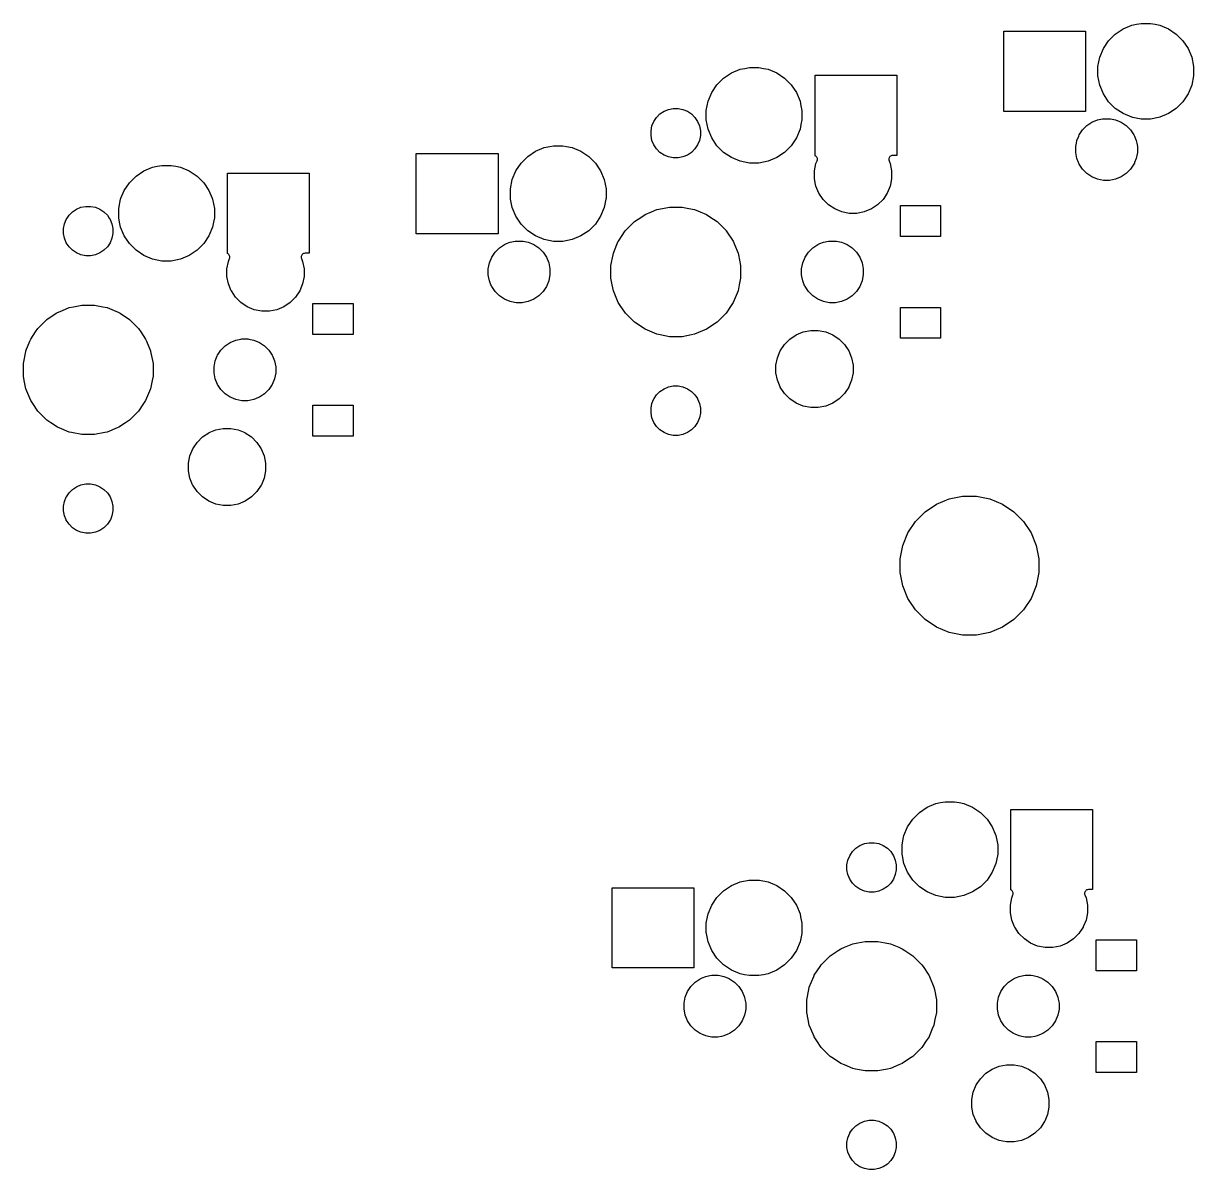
# Model space of a CAD drawing. Extents: x 52 to 337, y -159 to -34.
# Drawn here: x 86.8 to 124.74, y -132.3 to -95.13 of the extents above; entities that cross this region are included whole.
import ezdxf

# ---------------------------------------------------------------- set-up
doc = ezdxf.new("R2010")
doc.units = 0
doc.layers.add('BLACK', color=7, linetype='CONTINUOUS')

msp = doc.modelspace()

# ---------------------------------------------------------------- linework, layer by layer
at = {"layer": 'BLACK', "linetype": 'CONTINUOUS'}
for p, q in [((122.455, -95.3043), (122.738, -95.1874)), ((122.738, -95.1874), (122.887, -95.1576)), ((122.887, -95.1576), (123.037, -95.1277)), ((123.037, -95.1277), (123.343, -95.1277)), ((123.343, -95.1277), (123.493, -95.1576)), ((123.493, -95.1576), (123.642, -95.1874)), ((123.642, -95.1874), (123.925, -95.3043)), ((118.589, -97.9797), (118.589, -95.3777)), ((118.589, -95.3777), (121.241, -95.3777)), ((121.241, -95.3777), (121.241, -97.9797)), ((121.985, -95.69), (122.201, -95.474)), ((122.201, -95.474), (122.455, -95.3043)), ((123.925, -95.3043), (124.179, -95.474)), ((124.179, -95.474), (124.395, -95.69)), ((121.699, -96.2263), (121.816, -95.9441)), ((121.816, -95.9441), (121.985, -95.69)), ((124.395, -95.69), (124.564, -95.9441)), ((124.564, -95.9441), (124.681, -96.2263)), ((121.639, -96.526), (121.699, -96.2263)), ((124.681, -96.2263), (124.741, -96.526)), ((109.501, -96.9028), (109.755, -96.733)), ((109.755, -96.733), (110.038, -96.6161)), ((110.038, -96.6161), (110.187, -96.5863)), ((110.187, -96.5863), (110.337, -96.5565)), ((110.337, -96.5565), (110.643, -96.5565)), ((110.643, -96.5565), (110.793, -96.5863)), ((110.793, -96.5863), (110.942, -96.6161)), ((110.942, -96.6161), (111.225, -96.733)), ((111.225, -96.733), (111.479, -96.9028)), ((121.639, -96.8315), (121.639, -96.526)), ((124.741, -96.526), (124.741, -96.8315)), ((109.116, -97.3728), (109.285, -97.1188)), ((109.285, -97.1188), (109.501, -96.9028)), ((111.479, -96.9028), (111.695, -97.1188)), ((111.695, -97.1188), (111.864, -97.3728)), ((112.466, -99.4176), (112.466, -96.8065)), ((112.466, -96.8065), (115.118, -96.8065)), ((115.118, -96.8065), (115.118, -99.4085)), ((121.699, -97.1312), (121.639, -96.8315)), ((121.816, -97.4134), (121.699, -97.1312)), ((124.681, -97.1312), (124.564, -97.4134)), ((124.741, -96.8315), (124.681, -97.1312)), ((108.999, -97.6551), (109.116, -97.3728)), ((111.864, -97.3728), (111.981, -97.6551)), ((121.985, -97.6675), (121.816, -97.4134)), ((124.564, -97.4134), (124.395, -97.6675)), ((107.716, -97.9173), (107.871, -97.8865)), ((107.871, -97.8865), (108.029, -97.8865)), ((108.029, -97.8865), (108.184, -97.9173)), ((108.939, -97.9547), (108.969, -97.8049)), ((108.969, -97.8049), (108.999, -97.6551)), ((111.981, -97.6551), (112.011, -97.8049)), ((112.011, -97.8049), (112.041, -97.9547)), ((122.201, -97.8835), (121.985, -97.6675)), ((122.455, -98.0532), (122.201, -97.8835)), ((124.179, -97.8835), (123.925, -98.0532)), ((124.395, -97.6675), (124.179, -97.8835)), ((107.24, -98.3081), (107.328, -98.1769)), ((107.328, -98.1769), (107.439, -98.0653)), ((107.439, -98.0653), (107.571, -97.9777)), ((107.571, -97.9777), (107.716, -97.9173)), ((107.571, -97.9777), (107.571, -97.9777)), ((108.184, -97.9173), (108.329, -97.9777)), ((108.329, -97.9777), (108.329, -97.9777)), ((108.329, -97.9777), (108.461, -98.0653)), ((108.461, -98.0653), (108.572, -98.1769)), ((108.572, -98.1769), (108.66, -98.3081)), ((108.939, -98.2603), (108.939, -97.9547)), ((108.969, -98.4101), (108.939, -98.2603)), ((112.041, -98.2603), (112.011, -98.4101)), ((112.041, -97.9547), (112.041, -98.2603)), ((121.241, -97.9797), (118.589, -97.9797)), ((121.446, -98.3317), (121.628, -98.2562)), ((121.628, -98.2562), (121.792, -98.2236)), ((121.792, -98.2236), (121.821, -98.2177)), ((121.821, -98.2177), (122.019, -98.2177)), ((122.019, -98.2177), (122.048, -98.2236)), ((122.048, -98.2236), (122.212, -98.2562)), ((122.212, -98.2562), (122.394, -98.3317)), ((122.738, -98.1701), (122.455, -98.0532)), ((122.772, -98.1769), (122.738, -98.1701)), ((123.037, -98.2297), (122.772, -98.1769)), ((123.343, -98.2297), (123.037, -98.2297)), ((123.608, -98.1769), (123.343, -98.2297)), ((123.642, -98.1701), (123.608, -98.1769)), ((123.925, -98.0532), (123.642, -98.1701)), ((107.149, -98.6086), (107.18, -98.4539)), ((107.149, -98.7664), (107.149, -98.6086)), ((107.18, -98.4539), (107.24, -98.3081)), ((107.24, -98.3081), (107.24, -98.3081)), ((108.66, -98.3081), (108.66, -98.3081)), ((108.66, -98.3081), (108.72, -98.4539)), ((108.72, -98.4539), (108.751, -98.6086)), ((108.751, -98.6086), (108.751, -98.7664)), ((108.999, -98.5599), (108.969, -98.4101)), ((109.116, -98.8422), (108.999, -98.5599)), ((111.981, -98.5599), (111.864, -98.8422)), ((112.011, -98.4101), (111.981, -98.5599)), ((121.033, -98.7446), (121.142, -98.5806)), ((121.142, -98.5806), (121.282, -98.4412)), ((121.282, -98.4412), (121.446, -98.3317)), ((122.394, -98.3317), (122.558, -98.4412)), ((122.558, -98.4412), (122.698, -98.5806)), ((122.698, -98.5806), (122.807, -98.7446)), ((107.18, -98.9211), (107.149, -98.7664)), ((107.24, -99.0669), (107.18, -98.9211)), ((108.72, -98.9211), (108.66, -99.0669)), ((108.751, -98.7664), (108.72, -98.9211)), ((109.285, -99.0962), (109.116, -98.8422)), ((111.864, -98.8422), (111.695, -99.0962)), ((120.93, -99.0669), (120.941, -99.0118)), ((120.941, -99.0118), (120.957, -98.9268)), ((120.957, -98.9268), (121.016, -98.7865)), ((121.016, -98.7865), (121.033, -98.7446)), ((121.033, -98.7446), (121.033, -98.7446)), ((122.807, -98.7446), (122.807, -98.7446)), ((122.807, -98.7446), (122.824, -98.7865)), ((122.824, -98.7865), (122.883, -98.9268)), ((122.883, -98.9268), (122.899, -99.0118)), ((122.899, -99.0118), (122.91, -99.0669)), ((99.539, -101.948), (99.539, -99.3465)), ((99.539, -99.3465), (102.191, -99.3465)), ((102.191, -99.3465), (102.191, -101.948)), ((103.151, -99.4428), (103.405, -99.273)), ((103.405, -99.273), (103.688, -99.1561)), ((103.688, -99.1561), (103.868, -99.1202)), ((103.868, -99.1202), (103.987, -99.0965)), ((103.987, -99.0965), (104.293, -99.0965)), ((104.293, -99.0965), (104.412, -99.1202)), ((104.412, -99.1202), (104.592, -99.1561)), ((104.592, -99.1561), (104.875, -99.273)), ((104.875, -99.273), (105.129, -99.4428)), ((107.328, -99.1981), (107.24, -99.0669)), ((107.24, -99.0669), (107.24, -99.0669)), ((107.439, -99.3097), (107.328, -99.1981)), ((107.571, -99.3973), (107.439, -99.3097)), ((107.716, -99.4577), (107.571, -99.3973)), ((107.571, -99.3973), (107.571, -99.3973)), ((107.571, -99.3973), (107.571, -99.3973)), ((108.329, -99.3973), (108.184, -99.4577)), ((108.461, -99.3097), (108.329, -99.3973)), ((108.329, -99.3973), (108.329, -99.3973)), ((108.329, -99.3973), (108.329, -99.3973)), ((108.572, -99.1981), (108.461, -99.3097)), ((108.66, -99.0669), (108.572, -99.1981)), ((108.66, -99.0669), (108.66, -99.0669)), ((109.501, -99.3122), (109.285, -99.0962)), ((109.755, -99.482), (109.501, -99.3122)), ((111.479, -99.3122), (111.225, -99.482)), ((111.695, -99.0962), (111.479, -99.3122)), ((120.919, -99.1202), (120.93, -99.0669)), ((120.919, -99.3173), (120.919, -99.1202)), ((120.957, -99.5107), (120.919, -99.3173)), ((122.921, -99.3173), (122.883, -99.5107)), ((122.91, -99.0669), (122.921, -99.1202)), ((122.921, -99.1202), (122.921, -99.3173)), ((90.9876, -99.7911), (91.1374, -99.7613)), ((91.1374, -99.7613), (91.2872, -99.7315)), ((91.2872, -99.7315), (91.5928, -99.7315)), ((91.5928, -99.7315), (91.7426, -99.7613)), ((91.7426, -99.7613), (91.8924, -99.7911)), ((102.766, -99.9128), (102.935, -99.6588)), ((102.935, -99.6588), (103.151, -99.4428)), ((105.129, -99.4428), (105.345, -99.6588)), ((105.345, -99.6588), (105.514, -99.9128)), ((107.871, -99.4885), (107.716, -99.4577)), ((108.029, -99.4885), (107.871, -99.4885)), ((108.184, -99.4577), (108.029, -99.4885)), ((110.038, -99.5989), (109.755, -99.482)), ((110.187, -99.6287), (110.038, -99.5989)), ((110.337, -99.6585), (110.187, -99.6287)), ((110.643, -99.6585), (110.337, -99.6585)), ((110.793, -99.6287), (110.643, -99.6585)), ((110.942, -99.5989), (110.793, -99.6287)), ((111.225, -99.482), (110.942, -99.5989)), ((112.449, -99.9143), (112.497, -99.6726)), ((112.467, -99.418), (112.466, -99.4176)), ((112.489, -99.4296), (112.467, -99.418)), ((112.508, -99.4451), (112.489, -99.4296)), ((112.497, -99.6726), (112.535, -99.5813)), ((112.523, -99.4641), (112.508, -99.4451)), ((112.535, -99.4857), (112.523, -99.4641)), ((112.542, -99.5091), (112.535, -99.4857)), ((112.535, -99.5813), (112.542, -99.5579)), ((112.544, -99.5335), (112.542, -99.5091)), ((112.542, -99.5579), (112.544, -99.5335)), ((114.858, -99.5091), (114.856, -99.5335)), ((114.856, -99.5335), (114.858, -99.5579)), ((114.865, -99.4857), (114.858, -99.5091)), ((114.858, -99.5579), (114.865, -99.5813)), ((114.877, -99.4641), (114.865, -99.4857)), ((114.865, -99.5813), (114.903, -99.6726)), ((114.892, -99.4451), (114.877, -99.4641)), ((114.911, -99.4296), (114.892, -99.4451)), ((114.903, -99.6726), (114.951, -99.9143)), ((114.933, -99.418), (114.911, -99.4296)), ((114.956, -99.4109), (114.933, -99.418)), ((114.981, -99.4085), (114.956, -99.4109)), ((115.118, -99.4085), (114.981, -99.4085)), ((121.011, -99.6395), (120.957, -99.5107)), ((121.019, -99.6585), (121.011, -99.6395)), ((121.033, -99.6929), (121.019, -99.6585)), ((121.142, -99.8568), (121.033, -99.6929)), ((122.807, -99.6929), (122.698, -99.8568)), ((122.821, -99.6585), (122.807, -99.6929)), ((122.829, -99.6395), (122.821, -99.6585)), ((122.883, -99.5107), (122.829, -99.6395)), ((90.2353, -100.294), (90.4513, -100.078)), ((90.4513, -100.078), (90.7053, -99.908)), ((90.7053, -99.908), (90.9876, -99.7911)), ((91.8924, -99.7911), (92.1747, -99.908)), ((92.1747, -99.908), (92.4287, -100.078)), ((92.4287, -100.078), (92.6447, -100.294)), ((93.416, -102.593), (93.416, -99.9815)), ((93.416, -99.9815), (96.068, -99.9815)), ((96.068, -99.9815), (96.068, -102.584)), ((102.649, -100.195), (102.766, -99.9128)), ((105.514, -99.9128), (105.631, -100.195)), ((112.449, -100.161), (112.449, -99.9143)), ((112.475, -100.294), (112.449, -100.161)), ((114.951, -100.161), (114.925, -100.294)), ((114.951, -99.9143), (114.951, -100.161)), ((121.282, -99.9963), (121.142, -99.8568)), ((121.446, -100.106), (121.282, -99.9963)), ((121.628, -100.181), (121.446, -100.106)), ((122.394, -100.106), (122.212, -100.181)), ((122.558, -99.9963), (122.394, -100.106)), ((122.698, -99.8568), (122.558, -99.9963)), ((90.0655, -100.548), (90.2353, -100.294)), ((92.6447, -100.294), (92.8145, -100.548)), ((102.589, -100.495), (102.649, -100.195)), ((102.589, -100.8), (102.589, -100.495)), ((102.649, -100.195), (102.649, -100.195)), ((105.631, -100.195), (105.631, -100.195)), ((105.631, -100.195), (105.691, -100.495)), ((105.691, -100.495), (105.691, -100.8)), ((112.497, -100.402), (112.475, -100.294)), ((112.591, -100.63), (112.497, -100.402)), ((114.903, -100.402), (114.809, -100.63)), ((114.925, -100.294), (114.903, -100.402)), ((121.821, -100.22), (121.628, -100.181)), ((122.019, -100.22), (121.821, -100.22)), ((122.212, -100.181), (122.019, -100.22)), ((89.889, -101.13), (89.9486, -100.83)), ((89.9486, -100.83), (89.961, -100.8)), ((89.961, -100.8), (90.0655, -100.548)), ((92.8145, -100.548), (92.919, -100.8)), ((92.919, -100.8), (92.9314, -100.83)), ((92.9314, -100.83), (92.991, -101.13)), ((102.595, -100.83), (102.589, -100.8)), ((102.649, -101.1), (102.595, -100.83)), ((105.685, -100.83), (105.631, -101.1)), ((105.691, -100.8), (105.685, -100.83)), ((112.728, -100.835), (112.591, -100.63)), ((112.903, -101.009), (112.728, -100.835)), ((114.672, -100.835), (114.497, -101.009)), ((114.809, -100.63), (114.672, -100.835)), ((88.2778, -101.352), (88.3894, -101.24)), ((88.3894, -101.24), (88.5206, -101.153)), ((88.5206, -101.153), (88.6664, -101.092)), ((88.5206, -101.153), (88.5206, -101.153)), ((88.6664, -101.092), (88.8211, -101.061)), ((88.8211, -101.061), (88.9789, -101.061)), ((88.9789, -101.061), (89.1336, -101.092)), ((89.1336, -101.092), (89.2794, -101.153)), ((89.2794, -101.153), (89.2794, -101.153)), ((89.2794, -101.153), (89.4106, -101.24)), ((89.4106, -101.24), (89.5222, -101.352)), ((89.889, -101.435), (89.889, -101.13)), ((92.991, -101.13), (92.991, -101.435)), ((102.766, -101.382), (102.649, -101.1)), ((105.631, -101.1), (105.514, -101.382)), ((106.955, -101.326), (107.16, -101.24)), ((107.16, -101.24), (107.337, -101.167)), ((107.337, -101.167), (107.526, -101.13)), ((107.526, -101.13), (107.743, -101.087)), ((107.743, -101.087), (108.157, -101.087)), ((108.157, -101.087), (108.374, -101.13)), ((108.374, -101.13), (108.563, -101.167)), ((108.563, -101.167), (108.74, -101.24)), ((108.74, -101.24), (108.945, -101.326)), ((113.107, -101.146), (112.903, -101.009)), ((113.335, -101.24), (113.107, -101.146)), ((113.107, -101.146), (113.107, -101.146)), ((113.107, -101.146), (113.107, -101.146)), ((113.577, -101.288), (113.335, -101.24)), ((113.823, -101.288), (113.577, -101.288)), ((114.065, -101.24), (113.823, -101.288)), ((114.293, -101.146), (114.065, -101.24)), ((114.497, -101.009), (114.293, -101.146)), ((114.293, -101.146), (114.293, -101.146)), ((114.293, -101.146), (114.293, -101.146)), ((115.236, -102.038), (115.236, -101.036)), ((115.236, -101.036), (116.538, -101.036)), ((116.538, -101.036), (116.538, -102.038)), ((88.099, -101.784), (88.1298, -101.629)), ((88.1298, -101.629), (88.1902, -101.483)), ((88.1902, -101.483), (88.2196, -101.439)), ((88.2196, -101.439), (88.2778, -101.352)), ((89.5222, -101.352), (89.5804, -101.439)), ((89.5804, -101.439), (89.6098, -101.483)), ((89.6098, -101.483), (89.6702, -101.629)), ((89.6702, -101.629), (89.701, -101.784)), ((89.9156, -101.569), (89.889, -101.435)), ((89.9486, -101.735), (89.9156, -101.569)), ((92.9644, -101.569), (92.9314, -101.735)), ((92.991, -101.435), (92.9644, -101.569)), ((102.935, -101.636), (102.766, -101.382)), ((103.151, -101.852), (102.935, -101.636)), ((105.345, -101.636), (105.129, -101.852)), ((105.514, -101.382), (105.345, -101.636)), ((106.318, -101.848), (106.611, -101.556)), ((106.611, -101.556), (106.848, -101.397)), ((106.848, -101.397), (106.955, -101.326)), ((106.955, -101.326), (106.955, -101.326)), ((108.945, -101.326), (108.945, -101.326)), ((108.945, -101.326), (109.052, -101.397)), ((109.052, -101.397), (109.289, -101.556)), ((109.289, -101.556), (109.582, -101.848)), ((88.099, -101.941), (88.099, -101.784)), ((88.1298, -102.096), (88.099, -101.941)), ((89.701, -101.941), (89.6702, -102.096)), ((89.701, -101.784), (89.701, -101.941)), ((90.0655, -102.017), (89.9486, -101.735)), ((90.2353, -102.271), (90.0655, -102.017)), ((92.8145, -102.017), (92.6447, -102.271)), ((92.9314, -101.735), (92.8145, -102.017)), ((102.191, -101.948), (99.539, -101.948)), ((103.405, -102.022), (103.151, -101.852)), ((103.688, -102.139), (103.405, -102.022)), ((104.875, -102.022), (104.592, -102.139)), ((105.129, -101.852), (104.875, -102.022)), ((106.092, -102.186), (106.315, -101.852)), ((106.315, -101.852), (106.318, -101.848)), ((109.582, -101.848), (109.585, -101.852)), ((109.585, -101.852), (109.808, -102.186)), ((116.538, -102.038), (115.236, -102.038)), ((88.1902, -102.242), (88.1298, -102.096)), ((88.2778, -102.373), (88.1902, -102.242)), ((88.1902, -102.242), (88.1902, -102.242)), ((88.3894, -102.485), (88.2778, -102.373)), ((89.5222, -102.373), (89.4106, -102.485)), ((89.6098, -102.242), (89.5222, -102.373)), ((89.6702, -102.096), (89.6098, -102.242)), ((89.6098, -102.242), (89.6098, -102.242)), ((90.4513, -102.487), (90.2353, -102.271)), ((92.6447, -102.271), (92.4287, -102.487)), ((102.092, -102.549), (102.232, -102.41)), ((102.232, -102.41), (102.396, -102.3)), ((102.396, -102.3), (102.466, -102.271)), ((102.396, -102.3), (102.396, -102.3)), ((102.466, -102.271), (102.578, -102.225)), ((102.578, -102.225), (102.742, -102.192)), ((102.742, -102.192), (102.771, -102.186)), ((102.771, -102.186), (102.969, -102.186)), ((102.969, -102.186), (102.998, -102.192)), ((102.998, -102.192), (103.162, -102.225)), ((103.162, -102.225), (103.274, -102.271)), ((103.274, -102.271), (103.344, -102.3)), ((103.344, -102.3), (103.344, -102.3)), ((103.344, -102.3), (103.508, -102.41)), ((103.508, -102.41), (103.648, -102.549)), ((103.837, -102.169), (103.688, -102.139)), ((103.987, -102.198), (103.837, -102.169)), ((104.293, -102.198), (103.987, -102.198)), ((104.443, -102.169), (104.293, -102.198)), ((104.592, -102.139), (104.443, -102.169)), ((105.93, -102.575), (106.043, -102.3)), ((106.043, -102.3), (106.088, -102.192)), ((106.088, -102.192), (106.092, -102.186)), ((109.808, -102.186), (109.812, -102.192)), ((109.812, -102.192), (109.857, -102.3)), ((109.857, -102.3), (109.97, -102.575)), ((112.252, -102.549), (112.392, -102.41)), ((112.392, -102.41), (112.556, -102.3)), ((112.556, -102.3), (112.626, -102.271)), ((112.556, -102.3), (112.556, -102.3)), ((112.626, -102.271), (112.738, -102.225)), ((112.738, -102.225), (112.902, -102.192)), ((112.902, -102.192), (112.931, -102.186)), ((112.931, -102.186), (113.129, -102.186)), ((113.129, -102.186), (113.158, -102.192)), ((113.158, -102.192), (113.322, -102.225)), ((113.322, -102.225), (113.434, -102.271)), ((113.434, -102.271), (113.504, -102.3)), ((113.504, -102.3), (113.504, -102.3)), ((113.504, -102.3), (113.668, -102.41)), ((113.668, -102.41), (113.808, -102.549)), ((88.5206, -102.572), (88.3894, -102.485)), ((88.6664, -102.633), (88.5206, -102.572)), ((88.5206, -102.572), (88.5206, -102.572)), ((88.5206, -102.572), (88.5206, -102.572)), ((88.8211, -102.663), (88.6664, -102.633)), ((88.9789, -102.663), (88.8211, -102.663)), ((89.1336, -102.633), (88.9789, -102.663)), ((89.2794, -102.572), (89.1336, -102.633)), ((89.4106, -102.485), (89.2794, -102.572)), ((89.2794, -102.572), (89.2794, -102.572)), ((89.2794, -102.572), (89.2794, -102.572)), ((90.7053, -102.657), (90.4513, -102.487)), ((90.9876, -102.774), (90.7053, -102.657)), ((91.1374, -102.804), (90.9876, -102.774)), ((91.2872, -102.834), (91.1374, -102.804)), ((91.7426, -102.804), (91.5928, -102.834)), ((91.8924, -102.774), (91.7426, -102.804)), ((92.1747, -102.657), (91.8924, -102.774)), ((92.4287, -102.487), (92.1747, -102.657)), ((93.4172, -102.593), (93.416, -102.593)), ((93.4388, -102.605), (93.4172, -102.593)), ((93.4578, -102.62), (93.4388, -102.605)), ((93.4471, -102.848), (93.4849, -102.756)), ((93.4733, -102.639), (93.4578, -102.62)), ((93.4849, -102.661), (93.4733, -102.639)), ((93.492, -102.684), (93.4849, -102.661)), ((93.4849, -102.756), (93.492, -102.733)), ((93.4944, -102.708), (93.492, -102.684)), ((93.492, -102.733), (93.4944, -102.708)), ((95.808, -102.684), (95.8056, -102.708)), ((95.8056, -102.708), (95.808, -102.733)), ((95.8151, -102.661), (95.808, -102.684)), ((95.808, -102.733), (95.8151, -102.756)), ((95.8267, -102.639), (95.8151, -102.661)), ((95.8151, -102.756), (95.8529, -102.848)), ((95.8422, -102.62), (95.8267, -102.639)), ((95.8612, -102.605), (95.8422, -102.62)), ((95.8828, -102.593), (95.8612, -102.605)), ((95.9062, -102.586), (95.8828, -102.593)), ((95.9306, -102.584), (95.9062, -102.586)), ((96.068, -102.584), (95.9306, -102.584)), ((101.907, -102.896), (101.983, -102.713)), ((101.983, -102.713), (102.092, -102.549)), ((103.648, -102.549), (103.757, -102.713)), ((103.757, -102.713), (103.833, -102.896)), ((105.849, -102.981), (105.918, -102.633)), ((105.918, -102.633), (105.93, -102.575)), ((109.97, -102.575), (109.982, -102.633)), ((109.982, -102.633), (110.051, -102.981)), ((112.067, -102.896), (112.143, -102.713)), ((112.143, -102.713), (112.252, -102.549)), ((113.808, -102.549), (113.917, -102.713)), ((113.917, -102.713), (113.993, -102.896)), ((91.5928, -102.834), (91.2872, -102.834)), ((93.399, -103.089), (93.4471, -102.848)), ((93.399, -103.336), (93.399, -103.089)), ((95.8529, -102.848), (95.901, -103.089)), ((95.901, -103.089), (95.901, -103.336)), ((101.869, -103.089), (101.907, -102.896)), ((101.869, -103.286), (101.869, -103.089)), ((101.907, -102.896), (101.907, -102.896)), ((103.833, -102.896), (103.833, -102.896)), ((103.833, -102.896), (103.871, -103.089)), ((103.871, -103.089), (103.871, -103.286)), ((105.849, -103.394), (105.849, -102.981)), ((110.051, -102.981), (110.051, -103.394)), ((112.029, -103.089), (112.067, -102.896)), ((112.029, -103.286), (112.029, -103.089)), ((112.067, -102.896), (112.067, -102.896)), ((113.993, -102.896), (113.993, -102.896)), ((113.993, -102.896), (114.031, -103.089)), ((114.031, -103.089), (114.031, -103.286)), ((93.4471, -103.577), (93.399, -103.336)), ((93.5394, -103.8), (93.4471, -103.577)), ((95.8529, -103.577), (95.7606, -103.8)), ((95.901, -103.336), (95.8529, -103.577)), ((101.879, -103.336), (101.869, -103.286)), ((101.907, -103.479), (101.879, -103.336)), ((101.959, -103.605), (101.907, -103.479)), ((103.833, -103.479), (103.781, -103.605)), ((103.861, -103.336), (103.833, -103.479)), ((103.871, -103.286), (103.861, -103.336)), ((105.891, -103.605), (105.849, -103.394)), ((110.051, -103.394), (110.009, -103.605)), ((112.039, -103.336), (112.029, -103.286)), ((112.067, -103.479), (112.039, -103.336)), ((112.119, -103.605), (112.067, -103.479)), ((113.993, -103.479), (113.941, -103.605)), ((114.021, -103.336), (113.993, -103.479)), ((114.031, -103.286), (114.021, -103.336)), ((93.5414, -103.805), (93.5394, -103.8)), ((93.6783, -104.01), (93.5414, -103.805)), ((95.7586, -103.805), (95.6217, -104.01)), ((95.7606, -103.8), (95.7586, -103.805)), ((101.974, -103.64), (101.959, -103.605)), ((101.983, -103.662), (101.974, -103.64)), ((102.092, -103.826), (101.983, -103.662)), ((102.232, -103.965), (102.092, -103.826)), ((103.648, -103.826), (103.508, -103.965)), ((103.757, -103.662), (103.648, -103.826)), ((103.766, -103.64), (103.757, -103.662)), ((103.781, -103.605), (103.766, -103.64)), ((105.93, -103.8), (105.891, -103.605)), ((106.088, -104.183), (105.93, -103.8)), ((109.97, -103.8), (109.812, -104.183)), ((110.009, -103.605), (109.97, -103.8)), ((112.134, -103.64), (112.119, -103.605)), ((112.143, -103.662), (112.134, -103.64)), ((112.252, -103.826), (112.143, -103.662)), ((112.392, -103.965), (112.252, -103.826)), ((113.808, -103.826), (113.668, -103.965)), ((113.917, -103.662), (113.808, -103.826)), ((113.926, -103.64), (113.917, -103.662)), ((113.941, -103.605), (113.926, -103.64)), ((88.2872, -104.342), (88.4225, -104.315)), ((88.4225, -104.315), (88.6931, -104.261)), ((88.6931, -104.261), (89.1069, -104.261)), ((89.1069, -104.261), (89.3775, -104.315)), ((89.3775, -104.315), (89.5128, -104.342)), ((93.8525, -104.184), (93.6783, -104.01)), ((94.0574, -104.321), (93.8525, -104.184)), ((94.2851, -104.415), (94.0574, -104.321)), ((94.0574, -104.321), (94.0574, -104.321)), ((94.0574, -104.321), (94.0574, -104.321)), ((95.2426, -104.321), (95.0149, -104.415)), ((95.4475, -104.184), (95.2426, -104.321)), ((95.2426, -104.321), (95.2426, -104.321)), ((95.2426, -104.321), (95.2426, -104.321)), ((95.6217, -104.01), (95.4475, -104.184)), ((96.1865, -105.213), (96.1865, -104.212)), ((96.1865, -104.212), (97.4885, -104.212)), ((97.4885, -104.212), (97.4885, -105.213)), ((102.396, -104.075), (102.232, -103.965)), ((102.578, -104.15), (102.396, -104.075)), ((102.396, -104.075), (102.396, -104.075)), ((102.396, -104.075), (102.396, -104.075)), ((102.396, -104.075), (102.396, -104.075)), ((102.627, -104.16), (102.578, -104.15)), ((102.771, -104.188), (102.627, -104.16)), ((102.969, -104.188), (102.771, -104.188)), ((103.113, -104.16), (102.969, -104.188)), ((103.162, -104.15), (103.113, -104.16)), ((103.344, -104.075), (103.162, -104.15)), ((103.508, -103.965), (103.344, -104.075)), ((103.344, -104.075), (103.344, -104.075)), ((103.344, -104.075), (103.344, -104.075)), ((103.344, -104.075), (103.344, -104.075)), ((106.148, -104.272), (106.088, -104.183)), ((106.318, -104.527), (106.148, -104.272)), ((109.752, -104.272), (109.582, -104.527)), ((109.812, -104.183), (109.752, -104.272)), ((112.556, -104.075), (112.392, -103.965)), ((112.738, -104.15), (112.556, -104.075)), ((112.556, -104.075), (112.556, -104.075)), ((112.556, -104.075), (112.556, -104.075)), ((112.556, -104.075), (112.556, -104.075)), ((112.787, -104.16), (112.738, -104.15)), ((112.931, -104.188), (112.787, -104.16)), ((113.129, -104.188), (112.931, -104.188)), ((113.273, -104.16), (113.129, -104.188)), ((113.322, -104.15), (113.273, -104.16)), ((113.504, -104.075), (113.322, -104.15)), ((113.668, -103.965), (113.504, -104.075)), ((113.504, -104.075), (113.504, -104.075)), ((113.504, -104.075), (113.504, -104.075)), ((113.504, -104.075), (113.504, -104.075)), ((115.236, -105.338), (115.236, -104.337)), ((115.236, -104.337), (116.538, -104.337)), ((116.538, -104.337), (116.538, -105.338)), ((87.5607, -104.731), (87.8656, -104.527)), ((87.8656, -104.527), (87.9048, -104.501)), ((87.9048, -104.501), (87.9329, -104.489)), ((87.9329, -104.489), (88.063, -104.435)), ((88.063, -104.435), (88.2872, -104.342)), ((89.5128, -104.342), (89.737, -104.435)), ((89.737, -104.435), (89.8671, -104.489)), ((89.8671, -104.489), (89.8952, -104.501)), ((89.8952, -104.501), (89.9344, -104.527)), ((89.9344, -104.527), (90.2393, -104.731)), ((94.5268, -104.463), (94.2851, -104.415)), ((94.7732, -104.463), (94.5268, -104.463)), ((95.0149, -104.415), (94.7732, -104.463)), ((106.611, -104.819), (106.318, -104.527)), ((106.318, -104.527), (106.318, -104.527)), ((109.582, -104.527), (109.289, -104.819)), ((87.1936, -105.135), (87.268, -105.023)), ((87.268, -105.023), (87.5607, -104.731)), ((90.2393, -104.731), (90.532, -105.023)), ((90.532, -105.023), (90.6064, -105.135)), ((106.955, -105.049), (106.611, -104.819)), ((107.337, -105.208), (106.955, -105.049)), ((108.945, -105.049), (108.563, -105.208)), ((109.289, -104.819), (108.945, -105.049)), ((112.085, -105.135), (112.327, -105.087)), ((112.327, -105.087), (112.573, -105.087)), ((112.573, -105.087), (112.815, -105.135)), ((86.8797, -105.75), (87.0086, -105.438)), ((87.0086, -105.438), (87.0381, -105.367)), ((87.0381, -105.367), (87.0391, -105.366)), ((87.0391, -105.366), (87.1936, -105.135)), ((90.6064, -105.135), (90.7609, -105.366)), ((90.7609, -105.366), (90.7619, -105.367)), ((90.7619, -105.367), (90.7914, -105.438)), ((90.7914, -105.438), (90.9203, -105.75)), ((93.3419, -105.585), (93.5058, -105.475)), ((93.5058, -105.475), (93.688, -105.4)), ((93.688, -105.4), (93.8522, -105.367)), ((93.8522, -105.367), (93.8814, -105.361)), ((93.8814, -105.361), (94.0786, -105.361)), ((94.0786, -105.361), (94.1078, -105.367)), ((94.1078, -105.367), (94.272, -105.4)), ((94.272, -105.4), (94.4542, -105.475)), ((94.4542, -105.475), (94.6181, -105.585)), ((97.4885, -105.213), (96.1865, -105.213)), ((107.443, -105.229), (107.337, -105.208)), ((107.743, -105.288), (107.443, -105.229)), ((108.157, -105.288), (107.743, -105.288)), ((108.457, -105.229), (108.157, -105.288)), ((108.563, -105.208), (108.457, -105.229)), ((111.478, -105.54), (111.653, -105.366)), ((111.653, -105.366), (111.857, -105.229)), ((111.857, -105.229), (112.085, -105.135)), ((111.857, -105.229), (111.857, -105.229)), ((112.815, -105.135), (113.043, -105.229)), ((113.043, -105.229), (113.043, -105.229)), ((113.043, -105.229), (113.247, -105.366)), ((113.247, -105.366), (113.422, -105.54)), ((116.538, -105.338), (115.236, -105.338)), ((86.799, -106.156), (86.8761, -105.768)), ((86.8761, -105.768), (86.8797, -105.75)), ((90.9203, -105.75), (90.9239, -105.768)), ((90.9239, -105.768), (91.001, -106.156)), ((93.0929, -105.888), (93.1174, -105.852)), ((93.1174, -105.852), (93.2025, -105.724)), ((93.2025, -105.724), (93.3419, -105.585)), ((94.6181, -105.585), (94.7575, -105.724)), ((94.7575, -105.724), (94.8426, -105.852)), ((94.8426, -105.852), (94.8671, -105.888)), ((111.247, -105.973), (111.341, -105.745)), ((111.341, -105.745), (111.478, -105.54)), ((111.341, -105.745), (111.341, -105.745)), ((113.422, -105.54), (113.559, -105.745)), ((113.559, -105.745), (113.559, -105.745)), ((113.559, -105.745), (113.653, -105.973)), ((86.799, -106.569), (86.799, -106.156)), ((91.001, -106.156), (91.001, -106.569)), ((92.979, -106.264), (93.0175, -106.071)), ((93.0175, -106.071), (93.0845, -105.909)), ((93.0845, -105.909), (93.0929, -105.888)), ((94.8671, -105.888), (94.8755, -105.909)), ((94.8755, -105.909), (94.9425, -106.071)), ((94.9425, -106.071), (94.981, -106.264)), ((111.199, -106.214), (111.247, -105.973)), ((111.199, -106.461), (111.199, -106.214)), ((113.653, -105.973), (113.701, -106.214)), ((113.701, -106.214), (113.701, -106.461)), ((86.8257, -106.704), (86.799, -106.569)), ((91.001, -106.569), (90.9743, -106.704)), ((92.979, -106.461), (92.979, -106.264)), ((93.0175, -106.654), (92.979, -106.461)), ((94.981, -106.461), (94.9425, -106.654)), ((94.981, -106.264), (94.981, -106.461)), ((111.247, -106.702), (111.199, -106.461)), ((113.701, -106.461), (113.653, -106.702)), ((86.8797, -106.975), (86.8257, -106.704)), ((87.0381, -107.358), (86.8797, -106.975)), ((90.9203, -106.975), (90.7619, -107.358)), ((90.9743, -106.704), (90.9203, -106.975)), ((93.0929, -106.837), (93.0175, -106.654)), ((93.2025, -107.001), (93.0929, -106.837)), ((94.8671, -106.837), (94.7575, -107.001)), ((94.9425, -106.654), (94.8671, -106.837)), ((107.439, -107.065), (107.571, -106.978)), ((107.571, -106.978), (107.716, -106.917)), ((107.571, -106.978), (107.571, -106.978)), ((107.716, -106.917), (107.871, -106.886)), ((107.871, -106.886), (108.029, -106.886)), ((108.029, -106.886), (108.184, -106.917)), ((108.184, -106.917), (108.329, -106.978)), ((108.329, -106.978), (108.329, -106.978)), ((108.329, -106.978), (108.461, -107.065)), ((111.336, -106.917), (111.247, -106.702)), ((111.341, -106.93), (111.336, -106.917)), ((111.478, -107.135), (111.341, -106.93)), ((113.559, -106.93), (113.422, -107.135)), ((113.564, -106.917), (113.559, -106.93)), ((113.653, -106.702), (113.564, -106.917)), ((87.1024, -107.454), (87.0381, -107.358)), ((90.7619, -107.358), (90.6976, -107.454)), ((93.3419, -107.14), (93.2025, -107.001)), ((93.5058, -107.25), (93.3419, -107.14)), ((93.5059, -107.25), (93.5058, -107.25)), ((93.5058, -107.25), (93.5058, -107.25)), ((93.5335, -107.261), (93.5059, -107.25)), ((93.688, -107.325), (93.5335, -107.261)), ((93.8814, -107.364), (93.688, -107.325)), ((94.0786, -107.364), (93.8814, -107.364)), ((94.272, -107.325), (94.0786, -107.364)), ((94.4265, -107.261), (94.272, -107.325)), ((94.4541, -107.25), (94.4265, -107.261)), ((94.4542, -107.25), (94.4541, -107.25)), ((94.4541, -107.25), (94.4541, -107.25)), ((94.6181, -107.14), (94.4542, -107.25)), ((94.7575, -107.001), (94.6181, -107.14)), ((107.18, -107.454), (107.24, -107.308)), ((107.24, -107.308), (107.247, -107.298)), ((107.247, -107.298), (107.328, -107.177)), ((107.328, -107.177), (107.439, -107.065)), ((108.461, -107.065), (108.572, -107.177)), ((108.572, -107.177), (108.653, -107.298)), ((108.653, -107.298), (108.66, -107.308)), ((108.66, -107.308), (108.72, -107.454)), ((111.653, -107.309), (111.478, -107.135)), ((111.857, -107.446), (111.653, -107.309)), ((113.247, -107.309), (113.043, -107.446)), ((113.422, -107.135), (113.247, -107.309)), ((87.268, -107.702), (87.1024, -107.454)), ((87.5607, -107.994), (87.268, -107.702)), ((90.532, -107.702), (90.2393, -107.994)), ((90.6976, -107.454), (90.532, -107.702)), ((96.1865, -108.513), (96.1865, -107.511)), ((96.1865, -107.511), (97.4885, -107.511)), ((97.4885, -107.511), (97.4885, -108.513)), ((107.149, -107.609), (107.18, -107.454)), ((107.149, -107.766), (107.149, -107.609)), ((108.72, -107.454), (108.751, -107.609)), ((108.751, -107.609), (108.751, -107.766)), ((112.085, -107.54), (111.857, -107.446)), ((111.857, -107.446), (111.857, -107.446)), ((111.857, -107.446), (111.857, -107.446)), ((112.327, -107.588), (112.085, -107.54)), ((112.573, -107.588), (112.327, -107.588)), ((112.815, -107.54), (112.573, -107.588)), ((113.043, -107.446), (112.815, -107.54)), ((113.043, -107.446), (113.043, -107.446)), ((113.043, -107.446), (113.043, -107.446)), ((87.6859, -108.078), (87.5607, -107.994)), ((87.9048, -108.224), (87.6859, -108.078)), ((90.1141, -108.078), (89.8952, -108.224)), ((90.2393, -107.994), (90.1141, -108.078)), ((107.18, -107.921), (107.149, -107.766)), ((107.24, -108.067), (107.18, -107.921)), ((107.328, -108.198), (107.24, -108.067)), ((107.24, -108.067), (107.24, -108.067)), ((108.66, -108.067), (108.572, -108.198)), ((108.72, -107.921), (108.66, -108.067)), ((108.66, -108.067), (108.66, -108.067)), ((108.751, -107.766), (108.72, -107.921)), ((87.9591, -108.247), (87.9048, -108.224)), ((87.9048, -108.224), (87.9048, -108.224)), ((87.9048, -108.224), (87.9048, -108.224)), ((88.2872, -108.383), (87.9591, -108.247)), ((88.3604, -108.397), (88.2872, -108.383)), ((88.6931, -108.463), (88.3604, -108.397)), ((89.1069, -108.463), (88.6931, -108.463)), ((89.4396, -108.397), (89.1069, -108.463)), ((89.5128, -108.383), (89.4396, -108.397)), ((89.8409, -108.247), (89.5128, -108.383)), ((89.8952, -108.224), (89.8409, -108.247)), ((89.8952, -108.224), (89.8952, -108.224)), ((89.8952, -108.224), (89.8952, -108.224)), ((92.6025, -108.541), (92.8074, -108.404)), ((92.8074, -108.404), (92.8232, -108.397)), ((92.8232, -108.397), (93.0351, -108.31)), ((93.0351, -108.31), (93.2768, -108.261)), ((93.2768, -108.261), (93.5232, -108.261)), ((93.5232, -108.261), (93.7649, -108.31)), ((93.7649, -108.31), (93.9768, -108.397)), ((93.9768, -108.397), (93.9926, -108.404)), ((93.9926, -108.404), (94.1975, -108.541)), ((97.4885, -108.513), (96.1865, -108.513)), ((107.439, -108.31), (107.328, -108.198)), ((107.571, -108.397), (107.439, -108.31)), ((107.716, -108.458), (107.571, -108.397)), ((107.571, -108.397), (107.571, -108.397)), ((107.571, -108.397), (107.571, -108.397)), ((107.871, -108.489), (107.716, -108.458)), ((108.029, -108.489), (107.871, -108.489)), ((108.184, -108.458), (108.029, -108.489)), ((108.329, -108.397), (108.184, -108.458)), ((108.461, -108.31), (108.329, -108.397)), ((108.329, -108.397), (108.329, -108.397)), ((108.329, -108.397), (108.329, -108.397)), ((108.572, -108.198), (108.461, -108.31)), ((92.2914, -108.92), (92.3124, -108.888)), ((92.3124, -108.888), (92.4283, -108.715)), ((92.4283, -108.715), (92.6025, -108.541)), ((94.1975, -108.541), (94.3717, -108.715)), ((94.3717, -108.715), (94.4876, -108.888)), ((94.4876, -108.888), (94.5086, -108.92)), ((92.149, -109.389), (92.1971, -109.148)), ((92.1971, -109.148), (92.2914, -108.92)), ((94.5086, -108.92), (94.6029, -109.148)), ((94.6029, -109.148), (94.651, -109.389)), ((92.149, -109.636), (92.149, -109.389)), ((92.1971, -109.877), (92.149, -109.636)), ((94.651, -109.636), (94.6029, -109.877)), ((94.651, -109.389), (94.651, -109.636)), ((92.2861, -110.092), (92.1971, -109.877)), ((94.6029, -109.877), (94.5139, -110.092)), ((88.1915, -110.481), (88.2778, -110.352)), ((88.2778, -110.352), (88.3894, -110.24)), ((88.3894, -110.24), (88.5206, -110.153)), ((88.5206, -110.153), (88.5424, -110.144)), ((88.5424, -110.144), (88.6664, -110.092)), ((88.6664, -110.092), (88.8211, -110.061)), ((88.8211, -110.061), (88.9789, -110.061)), ((88.9789, -110.061), (89.1336, -110.092)), ((89.1336, -110.092), (89.2576, -110.144)), ((89.2576, -110.144), (89.2794, -110.153)), ((89.2794, -110.153), (89.4106, -110.24)), ((89.4106, -110.24), (89.5222, -110.352)), ((89.5222, -110.352), (89.6085, -110.481)), ((92.2914, -110.105), (92.2861, -110.092)), ((92.4283, -110.31), (92.2914, -110.105)), ((92.6025, -110.484), (92.4283, -110.31)), ((94.3717, -110.31), (94.1975, -110.484)), ((94.5086, -110.105), (94.3717, -110.31)), ((94.5139, -110.092), (94.5086, -110.105)), ((88.099, -110.784), (88.1298, -110.629)), ((88.099, -110.941), (88.099, -110.784)), ((88.1298, -110.629), (88.1902, -110.483)), ((88.1902, -110.483), (88.1915, -110.481)), ((89.6085, -110.481), (89.6098, -110.483)), ((89.6098, -110.483), (89.6702, -110.629)), ((89.6702, -110.629), (89.701, -110.784)), ((89.701, -110.784), (89.701, -110.941)), ((92.8074, -110.621), (92.6025, -110.484)), ((93.0351, -110.715), (92.8074, -110.621)), ((92.8074, -110.621), (92.8074, -110.621)), ((92.8074, -110.621), (92.8074, -110.621)), ((93.2768, -110.763), (93.0351, -110.715)), ((93.5232, -110.763), (93.2768, -110.763)), ((93.7649, -110.715), (93.5232, -110.763)), ((93.9926, -110.621), (93.7649, -110.715)), ((94.1975, -110.484), (93.9926, -110.621)), ((93.9926, -110.621), (93.9926, -110.621)), ((93.9926, -110.621), (93.9926, -110.621)), ((116.04, -110.964), (116.409, -110.718)), ((116.409, -110.718), (116.818, -110.548)), ((116.818, -110.548), (117.199, -110.472)), ((117.199, -110.472), (117.253, -110.462)), ((117.253, -110.462), (117.697, -110.462)), ((117.697, -110.462), (117.751, -110.472)), ((117.751, -110.472), (118.132, -110.548)), ((118.132, -110.548), (118.541, -110.718)), ((118.541, -110.718), (118.91, -110.964)), ((88.1298, -111.096), (88.099, -110.941)), ((88.1824, -111.223), (88.1298, -111.096)), ((89.6702, -111.096), (89.6176, -111.223)), ((89.701, -110.941), (89.6702, -111.096)), ((115.727, -111.278), (116.04, -110.964)), ((118.91, -110.964), (119.223, -111.278)), ((88.1902, -111.242), (88.1824, -111.223)), ((88.2778, -111.373), (88.1902, -111.242)), ((88.3894, -111.485), (88.2778, -111.373)), ((88.5206, -111.572), (88.3894, -111.485)), ((89.4106, -111.485), (89.2794, -111.572)), ((89.5222, -111.373), (89.4106, -111.485)), ((89.6098, -111.242), (89.5222, -111.373)), ((89.6176, -111.223), (89.6098, -111.242)), ((115.48, -111.646), (115.727, -111.278)), ((119.223, -111.278), (119.47, -111.646)), ((88.6664, -111.633), (88.5206, -111.572)), ((88.5206, -111.572), (88.5206, -111.572)), ((88.5206, -111.572), (88.5206, -111.572)), ((88.8211, -111.663), (88.6664, -111.633)), ((88.9789, -111.663), (88.8211, -111.663)), ((89.1336, -111.633), (88.9789, -111.663)), ((89.2794, -111.572), (89.1336, -111.633)), ((89.2794, -111.572), (89.2794, -111.572)), ((89.2794, -111.572), (89.2794, -111.572)), ((115.311, -112.056), (115.48, -111.646)), ((119.47, -111.646), (119.639, -112.056)), ((115.224, -112.491), (115.311, -112.056)), ((119.639, -112.056), (119.726, -112.491)), ((115.224, -112.934), (115.224, -112.491)), ((119.726, -112.491), (119.726, -112.934)), ((115.311, -113.369), (115.224, -112.934)), ((119.726, -112.934), (119.639, -113.369)), ((115.48, -113.779), (115.311, -113.369)), ((119.639, -113.369), (119.47, -113.779)), ((115.727, -114.147), (115.48, -113.779)), ((119.47, -113.779), (119.223, -114.147)), ((116.04, -114.461), (115.727, -114.147)), ((119.223, -114.147), (118.91, -114.461)), ((116.409, -114.707), (116.04, -114.461)), ((118.91, -114.461), (118.541, -114.707)), ((116.818, -114.877), (116.409, -114.707)), ((117.199, -114.953), (116.818, -114.877)), ((117.253, -114.963), (117.199, -114.953)), ((117.697, -114.963), (117.253, -114.963)), ((117.751, -114.953), (117.697, -114.963)), ((118.132, -114.877), (117.751, -114.953)), ((118.541, -114.707), (118.132, -114.877)), ((115.851, -120.715), (116.105, -120.546)), ((116.105, -120.546), (116.388, -120.429)), ((116.388, -120.429), (116.537, -120.399)), ((116.537, -120.399), (116.687, -120.369)), ((116.687, -120.369), (116.993, -120.369)), ((116.993, -120.369), (117.143, -120.399)), ((117.143, -120.399), (117.292, -120.429)), ((117.292, -120.429), (117.575, -120.546)), ((117.575, -120.546), (117.829, -120.715)), ((118.816, -123.23), (118.816, -120.619)), ((118.816, -120.619), (121.468, -120.619)), ((121.468, -120.619), (121.468, -123.221)), ((115.466, -121.185), (115.635, -120.931)), ((115.635, -120.931), (115.851, -120.715)), ((117.829, -120.715), (118.045, -120.931)), ((118.045, -120.931), (118.214, -121.185)), ((115.349, -121.468), (115.466, -121.185)), ((118.214, -121.185), (118.331, -121.468)), ((113.789, -121.878), (113.921, -121.79)), ((113.921, -121.79), (114.066, -121.73)), ((113.921, -121.79), (113.921, -121.79)), ((114.066, -121.73), (114.221, -121.699)), ((114.221, -121.699), (114.379, -121.699)), ((114.379, -121.699), (114.534, -121.73)), ((114.534, -121.73), (114.679, -121.79)), ((114.679, -121.79), (114.679, -121.79)), ((114.679, -121.79), (114.811, -121.878)), ((115.289, -121.767), (115.338, -121.52)), ((115.289, -122.073), (115.289, -121.767)), ((115.338, -121.52), (115.349, -121.468)), ((118.331, -121.468), (118.342, -121.52)), ((118.342, -121.52), (118.391, -121.767)), ((118.391, -121.767), (118.391, -122.073)), ((113.53, -122.266), (113.59, -122.121)), ((113.59, -122.121), (113.622, -122.073)), ((113.622, -122.073), (113.678, -121.989)), ((113.678, -121.989), (113.789, -121.878)), ((114.811, -121.878), (114.922, -121.989)), ((114.922, -121.989), (114.978, -122.073)), ((114.978, -122.073), (115.01, -122.121)), ((115.01, -122.121), (115.07, -122.266)), ((115.3, -122.127), (115.289, -122.073)), ((115.349, -122.372), (115.3, -122.127)), ((118.38, -122.127), (118.331, -122.372)), ((118.391, -122.073), (118.38, -122.127)), ((113.499, -122.421), (113.53, -122.266)), ((113.499, -122.579), (113.499, -122.421)), ((115.07, -122.266), (115.101, -122.421)), ((115.101, -122.421), (115.101, -122.579)), ((115.466, -122.655), (115.349, -122.372)), ((118.331, -122.372), (118.214, -122.655)), ((110.038, -122.969), (110.318, -122.913)), ((110.318, -122.913), (110.337, -122.909)), ((110.337, -122.909), (110.643, -122.909)), ((110.643, -122.909), (110.662, -122.913)), ((110.662, -122.913), (110.942, -122.969)), ((113.53, -122.734), (113.499, -122.579)), ((113.59, -122.878), (113.53, -122.734)), ((113.59, -122.879), (113.59, -122.878)), ((113.678, -123.011), (113.59, -122.879)), ((115.01, -122.879), (114.922, -123.011)), ((115.07, -122.734), (115.01, -122.878)), ((115.01, -122.878), (115.01, -122.879)), ((115.101, -122.579), (115.07, -122.734)), ((115.635, -122.909), (115.466, -122.655)), ((115.851, -123.125), (115.635, -122.909)), ((118.045, -122.909), (117.829, -123.125)), ((118.214, -122.655), (118.045, -122.909)), ((105.889, -125.761), (105.889, -123.159)), ((105.889, -123.159), (108.541, -123.159)), ((108.541, -123.159), (108.541, -125.761)), ((109.285, -123.471), (109.501, -123.255)), ((109.501, -123.255), (109.755, -123.086)), ((109.755, -123.086), (110.038, -122.969)), ((110.942, -122.969), (111.225, -123.086)), ((111.225, -123.086), (111.479, -123.255)), ((111.479, -123.255), (111.695, -123.471)), ((113.789, -123.122), (113.678, -123.011)), ((113.921, -123.21), (113.789, -123.122)), ((114.066, -123.27), (113.921, -123.21)), ((113.921, -123.21), (113.921, -123.21)), ((113.921, -123.21), (113.921, -123.21)), ((114.221, -123.301), (114.066, -123.27)), ((114.379, -123.301), (114.221, -123.301)), ((114.534, -123.27), (114.379, -123.301)), ((114.679, -123.21), (114.534, -123.27)), ((114.811, -123.122), (114.679, -123.21)), ((114.679, -123.21), (114.679, -123.21)), ((114.679, -123.21), (114.679, -123.21)), ((114.922, -123.011), (114.811, -123.122)), ((116.105, -123.294), (115.851, -123.125)), ((116.388, -123.411), (116.105, -123.294)), ((117.575, -123.294), (117.292, -123.411)), ((117.829, -123.125), (117.575, -123.294)), ((118.817, -123.231), (118.816, -123.23)), ((118.839, -123.242), (118.817, -123.231)), ((118.858, -123.258), (118.839, -123.242)), ((118.873, -123.277), (118.858, -123.258)), ((118.885, -123.298), (118.873, -123.277)), ((118.892, -123.322), (118.885, -123.298)), ((121.215, -123.298), (121.208, -123.322)), ((121.227, -123.277), (121.215, -123.298)), ((121.242, -123.258), (121.227, -123.277)), ((121.261, -123.242), (121.242, -123.258)), ((121.283, -123.231), (121.261, -123.242)), ((121.306, -123.223), (121.283, -123.231)), ((121.331, -123.221), (121.306, -123.223)), ((121.468, -123.221), (121.331, -123.221)), ((109.116, -123.725), (109.285, -123.471)), ((111.695, -123.471), (111.864, -123.725)), ((116.537, -123.441), (116.388, -123.411)), ((116.687, -123.471), (116.537, -123.441)), ((116.993, -123.471), (116.687, -123.471)), ((117.143, -123.441), (116.993, -123.471)), ((117.292, -123.411), (117.143, -123.441)), ((118.799, -123.727), (118.847, -123.485)), ((118.847, -123.485), (118.885, -123.394)), ((118.885, -123.394), (118.892, -123.37)), ((118.894, -123.346), (118.892, -123.322)), ((118.892, -123.37), (118.894, -123.346)), ((121.208, -123.322), (121.206, -123.346)), ((121.206, -123.346), (121.208, -123.37)), ((121.208, -123.37), (121.215, -123.394)), ((121.215, -123.394), (121.253, -123.485)), ((121.253, -123.485), (121.301, -123.727)), ((108.98, -124.099), (108.999, -124.008)), ((108.999, -124.008), (109.116, -123.725)), ((111.864, -123.725), (111.981, -124.008)), ((111.981, -124.008), (112, -124.099)), ((118.799, -123.973), (118.799, -123.727)), ((118.847, -124.215), (118.799, -123.973)), ((121.301, -123.973), (121.253, -124.215)), ((121.301, -123.727), (121.301, -123.973)), ((108.939, -124.307), (108.98, -124.099)), ((108.939, -124.613), (108.939, -124.307)), ((112, -124.099), (112.041, -124.307)), ((112.041, -124.307), (112.041, -124.613)), ((118.937, -124.432), (118.847, -124.215)), ((118.941, -124.443), (118.937, -124.432)), ((119.078, -124.647), (118.941, -124.443)), ((121.159, -124.443), (121.022, -124.647)), ((121.163, -124.432), (121.159, -124.443)), ((121.253, -124.215), (121.163, -124.432)), ((108.945, -124.645), (108.939, -124.613)), ((108.999, -124.912), (108.945, -124.645)), ((112.035, -124.645), (111.981, -124.912)), ((112.041, -124.613), (112.035, -124.645)), ((119.253, -124.822), (119.078, -124.647)), ((119.457, -124.959), (119.253, -124.822)), ((120.847, -124.822), (120.643, -124.959)), ((121.022, -124.647), (120.847, -124.822)), ((109.116, -125.195), (108.999, -124.912)), ((109.285, -125.449), (109.116, -125.195)), ((111.864, -125.195), (111.695, -125.449)), ((111.981, -124.912), (111.864, -125.195)), ((112.961, -125.368), (113.22, -125.195)), ((113.22, -125.195), (113.305, -125.138)), ((113.305, -125.138), (113.419, -125.091)), ((113.305, -125.138), (113.305, -125.138)), ((113.419, -125.091), (113.687, -124.98)), ((113.687, -124.98), (113.855, -124.946)), ((113.855, -124.946), (114.093, -124.899)), ((114.093, -124.899), (114.507, -124.899)), ((114.507, -124.899), (114.745, -124.946)), ((114.745, -124.946), (114.913, -124.98)), ((114.913, -124.98), (115.181, -125.091)), ((115.181, -125.091), (115.295, -125.138)), ((115.295, -125.138), (115.295, -125.138)), ((115.295, -125.138), (115.38, -125.195)), ((115.38, -125.195), (115.639, -125.368)), ((119.685, -125.053), (119.457, -124.959)), ((119.457, -124.959), (119.457, -124.959)), ((119.457, -124.959), (119.457, -124.959)), ((119.927, -125.101), (119.685, -125.053)), ((120.173, -125.101), (119.927, -125.101)), ((120.415, -125.053), (120.173, -125.101)), ((120.643, -124.959), (120.415, -125.053)), ((120.643, -124.959), (120.643, -124.959)), ((120.643, -124.959), (120.643, -124.959)), ((121.587, -125.851), (121.587, -124.849)), ((121.587, -124.849), (122.888, -124.849)), ((122.888, -124.849), (122.888, -125.851)), ((109.501, -125.665), (109.285, -125.449)), ((111.695, -125.449), (111.479, -125.665)), ((112.668, -125.661), (112.961, -125.368)), ((115.639, -125.368), (115.932, -125.661)), ((108.541, -125.761), (105.889, -125.761)), ((109.755, -125.834), (109.501, -125.665)), ((110.038, -125.951), (109.755, -125.834)), ((110.182, -125.98), (110.038, -125.951)), ((110.942, -125.951), (110.798, -125.98)), ((111.225, -125.834), (110.942, -125.951)), ((111.479, -125.665), (111.225, -125.834)), ((112.442, -125.999), (112.63, -125.717)), ((112.63, -125.717), (112.668, -125.661)), ((115.932, -125.661), (115.97, -125.717)), ((115.97, -125.717), (116.158, -125.999)), ((122.888, -125.851), (121.587, -125.851)), ((108.442, -126.362), (108.582, -126.222)), ((108.582, -126.222), (108.746, -126.113)), ((108.746, -126.113), (108.807, -126.087)), ((108.746, -126.113), (108.746, -126.113)), ((108.807, -126.087), (108.928, -126.037)), ((108.928, -126.037), (109.061, -126.011)), ((109.061, -126.011), (109.121, -125.999)), ((109.121, -125.999), (109.319, -125.999)), ((109.319, -125.999), (109.379, -126.011)), ((109.379, -126.011), (109.512, -126.037)), ((109.512, -126.037), (109.633, -126.087)), ((109.633, -126.087), (109.694, -126.113)), ((109.694, -126.113), (109.694, -126.113)), ((109.694, -126.113), (109.858, -126.222)), ((109.858, -126.222), (109.998, -126.362)), ((110.337, -126.011), (110.182, -125.98)), ((110.643, -126.011), (110.337, -126.011)), ((110.798, -125.98), (110.643, -126.011)), ((112.28, -126.387), (112.423, -126.04)), ((112.423, -126.04), (112.438, -126.005)), ((112.438, -126.005), (112.442, -125.999)), ((116.158, -125.999), (116.162, -126.005)), ((116.162, -126.005), (116.177, -126.04)), ((116.177, -126.04), (116.32, -126.387)), ((118.602, -126.362), (118.742, -126.222)), ((118.742, -126.222), (118.906, -126.113)), ((118.906, -126.113), (118.967, -126.087)), ((118.906, -126.113), (118.906, -126.113)), ((118.967, -126.087), (119.088, -126.037)), ((119.088, -126.037), (119.221, -126.011)), ((119.221, -126.011), (119.281, -125.999)), ((119.281, -125.999), (119.479, -125.999)), ((119.479, -125.999), (119.539, -126.011)), ((119.539, -126.011), (119.672, -126.037)), ((119.672, -126.037), (119.793, -126.087)), ((119.793, -126.087), (119.854, -126.113)), ((119.854, -126.113), (119.854, -126.113)), ((119.854, -126.113), (120.018, -126.222)), ((120.018, -126.222), (120.158, -126.362)), ((108.245, -126.773), (108.257, -126.708)), ((108.257, -126.708), (108.333, -126.526)), ((108.333, -126.526), (108.442, -126.362)), ((109.998, -126.362), (110.107, -126.526)), ((110.107, -126.526), (110.183, -126.708)), ((110.183, -126.708), (110.195, -126.773)), ((112.199, -126.793), (112.265, -126.462)), ((112.265, -126.462), (112.28, -126.387)), ((116.32, -126.387), (116.335, -126.462)), ((116.335, -126.462), (116.401, -126.793)), ((118.405, -126.773), (118.417, -126.708)), ((118.417, -126.708), (118.493, -126.526)), ((118.493, -126.526), (118.602, -126.362)), ((120.158, -126.362), (120.267, -126.526)), ((120.267, -126.526), (120.343, -126.708)), ((120.343, -126.708), (120.355, -126.773)), ((108.219, -126.901), (108.245, -126.773)), ((108.219, -127.099), (108.219, -126.901)), ((108.23, -127.156), (108.219, -127.099)), ((110.195, -126.773), (110.221, -126.901)), ((110.221, -127.099), (110.21, -127.156)), ((110.221, -126.901), (110.221, -127.099)), ((112.199, -127.207), (112.199, -126.793)), ((116.401, -126.793), (116.401, -127.207)), ((118.379, -126.901), (118.405, -126.773)), ((118.379, -127.099), (118.379, -126.901)), ((118.39, -127.156), (118.379, -127.099)), ((120.355, -126.773), (120.381, -126.901)), ((120.381, -127.099), (120.37, -127.156)), ((120.381, -126.901), (120.381, -127.099)), ((108.257, -127.292), (108.23, -127.156)), ((108.333, -127.474), (108.257, -127.292)), ((108.442, -127.638), (108.333, -127.474)), ((110.107, -127.474), (109.998, -127.638)), ((110.183, -127.292), (110.107, -127.474)), ((110.21, -127.156), (110.183, -127.292)), ((112.245, -127.438), (112.199, -127.207)), ((112.28, -127.613), (112.245, -127.438)), ((116.355, -127.438), (116.32, -127.613)), ((116.401, -127.207), (116.355, -127.438)), ((118.417, -127.292), (118.39, -127.156)), ((118.493, -127.474), (118.417, -127.292)), ((118.602, -127.638), (118.493, -127.474)), ((120.267, -127.474), (120.158, -127.638)), ((120.343, -127.292), (120.267, -127.474)), ((120.37, -127.156), (120.343, -127.292)), ((108.582, -127.778), (108.442, -127.638)), ((108.746, -127.887), (108.582, -127.778)), ((109.858, -127.778), (109.694, -127.887)), ((109.998, -127.638), (109.858, -127.778)), ((112.331, -127.736), (112.28, -127.613)), ((112.435, -127.986), (112.331, -127.736)), ((116.269, -127.736), (116.165, -127.986)), ((116.32, -127.613), (116.269, -127.736)), ((118.742, -127.778), (118.602, -127.638)), ((118.906, -127.887), (118.742, -127.778)), ((120.018, -127.778), (119.854, -127.887)), ((120.158, -127.638), (120.018, -127.778)), ((108.799, -127.909), (108.746, -127.887)), ((108.746, -127.887), (108.746, -127.887)), ((108.746, -127.887), (108.746, -127.887)), ((108.928, -127.963), (108.799, -127.909)), ((109.011, -127.979), (108.928, -127.963)), ((109.121, -128.001), (109.011, -127.979)), ((109.319, -128.001), (109.121, -128.001)), ((109.429, -127.979), (109.319, -128.001)), ((109.512, -127.963), (109.429, -127.979)), ((109.641, -127.909), (109.512, -127.963)), ((109.694, -127.887), (109.641, -127.909)), ((109.694, -127.887), (109.694, -127.887)), ((109.694, -127.887), (109.694, -127.887)), ((112.438, -127.995), (112.435, -127.986)), ((112.527, -128.129), (112.438, -127.995)), ((112.668, -128.339), (112.527, -128.129)), ((116.073, -128.129), (115.932, -128.339)), ((116.162, -127.995), (116.073, -128.129)), ((116.165, -127.986), (116.162, -127.995)), ((118.959, -127.909), (118.906, -127.887)), ((118.906, -127.887), (118.906, -127.887)), ((118.906, -127.887), (118.906, -127.887)), ((119.088, -127.963), (118.959, -127.909)), ((119.171, -127.979), (119.088, -127.963)), ((119.281, -128.001), (119.171, -127.979)), ((119.479, -128.001), (119.281, -128.001)), ((119.589, -127.979), (119.479, -128.001)), ((119.672, -127.963), (119.589, -127.979)), ((119.801, -127.909), (119.672, -127.963)), ((119.854, -127.887), (119.801, -127.909)), ((119.854, -127.887), (119.854, -127.887)), ((119.854, -127.887), (119.854, -127.887)), ((121.587, -129.151), (121.587, -128.149)), ((121.587, -128.149), (122.888, -128.149)), ((122.888, -128.149), (122.888, -129.151)), ((112.961, -128.632), (112.668, -128.339)), ((115.932, -128.339), (115.639, -128.632)), ((113.068, -128.703), (112.961, -128.632)), ((113.305, -128.862), (113.068, -128.703)), ((113.417, -128.908), (113.305, -128.862)), ((113.305, -128.862), (113.305, -128.862)), ((113.305, -128.862), (113.305, -128.862)), ((113.687, -129.02), (113.417, -128.908)), ((115.183, -128.908), (114.913, -129.02)), ((115.295, -128.862), (115.183, -128.908)), ((115.532, -128.703), (115.295, -128.862)), ((115.295, -128.862), (115.295, -128.862)), ((115.295, -128.862), (115.295, -128.862)), ((115.639, -128.632), (115.532, -128.703)), ((118.207, -129.041), (118.435, -128.947)), ((118.435, -128.947), (118.677, -128.899)), ((118.677, -128.899), (118.923, -128.899)), ((118.923, -128.899), (119.165, -128.947)), ((119.165, -128.947), (119.393, -129.041)), ((113.779, -129.039), (113.687, -129.02)), ((114.093, -129.101), (113.779, -129.039)), ((114.507, -129.101), (114.093, -129.101)), ((114.821, -129.039), (114.507, -129.101)), ((114.913, -129.02), (114.821, -129.039)), ((117.694, -129.553), (117.828, -129.353)), ((117.828, -129.353), (118.003, -129.178)), ((118.003, -129.178), (118.207, -129.041)), ((118.207, -129.041), (118.207, -129.041)), ((119.393, -129.041), (119.393, -129.041)), ((119.393, -129.041), (119.597, -129.178)), ((119.597, -129.178), (119.772, -129.353)), ((119.772, -129.353), (119.906, -129.553)), ((122.888, -129.151), (121.587, -129.151)), ((117.597, -129.785), (117.691, -129.557)), ((117.691, -129.557), (117.694, -129.553)), ((119.906, -129.553), (119.909, -129.557)), ((119.909, -129.557), (120.003, -129.785)), ((117.549, -130.027), (117.597, -129.785)), ((117.549, -130.273), (117.549, -130.027)), ((120.003, -129.785), (120.051, -130.027)), ((120.051, -130.027), (120.051, -130.273)), ((117.597, -130.515), (117.549, -130.273)), ((117.686, -130.73), (117.597, -130.515)), ((120.003, -130.515), (119.914, -130.73)), ((120.051, -130.273), (120.003, -130.515)), ((113.678, -130.989), (113.789, -130.878)), ((113.789, -130.878), (113.921, -130.79)), ((113.921, -130.79), (114.066, -130.73)), ((113.921, -130.79), (113.921, -130.79)), ((114.066, -130.73), (114.221, -130.699)), ((114.221, -130.699), (114.379, -130.699)), ((114.379, -130.699), (114.534, -130.73)), ((114.534, -130.73), (114.679, -130.79)), ((114.679, -130.79), (114.679, -130.79)), ((114.679, -130.79), (114.811, -130.878)), ((114.811, -130.878), (114.922, -130.989)), ((117.691, -130.743), (117.686, -130.73)), ((117.828, -130.947), (117.691, -130.743)), ((119.909, -130.743), (119.772, -130.947)), ((119.914, -130.73), (119.909, -130.743)), ((113.499, -131.421), (113.53, -131.266)), ((113.53, -131.266), (113.59, -131.121)), ((113.59, -131.121), (113.599, -131.107)), ((113.599, -131.107), (113.678, -130.989)), ((114.922, -130.989), (115.001, -131.107)), ((115.001, -131.107), (115.01, -131.121)), ((115.01, -131.121), (115.07, -131.266)), ((115.07, -131.266), (115.101, -131.421)), ((118.003, -131.122), (117.828, -130.947)), ((118.207, -131.259), (118.003, -131.122)), ((118.435, -131.353), (118.207, -131.259)), ((118.207, -131.259), (118.207, -131.259)), ((118.207, -131.259), (118.207, -131.259)), ((119.393, -131.259), (119.165, -131.353)), ((119.597, -131.122), (119.393, -131.259)), ((119.393, -131.259), (119.393, -131.259)), ((119.393, -131.259), (119.393, -131.259)), ((119.772, -130.947), (119.597, -131.122)), ((113.499, -131.579), (113.499, -131.421)), ((113.53, -131.734), (113.499, -131.579)), ((115.101, -131.579), (115.07, -131.734)), ((115.101, -131.421), (115.101, -131.579)), ((118.677, -131.401), (118.435, -131.353)), ((118.923, -131.401), (118.677, -131.401)), ((119.165, -131.353), (118.923, -131.401)), ((113.59, -131.879), (113.53, -131.734)), ((113.678, -132.011), (113.59, -131.879)), ((113.59, -131.879), (113.59, -131.879)), ((113.789, -132.122), (113.678, -132.011)), ((114.922, -132.011), (114.811, -132.122)), ((115.01, -131.879), (114.922, -132.011)), ((115.07, -131.734), (115.01, -131.879)), ((115.01, -131.879), (115.01, -131.879)), ((113.921, -132.21), (113.789, -132.122)), ((114.066, -132.27), (113.921, -132.21)), ((113.921, -132.21), (113.921, -132.21)), ((113.921, -132.21), (113.921, -132.21)), ((114.221, -132.301), (114.066, -132.27)), ((114.379, -132.301), (114.221, -132.301)), ((114.534, -132.27), (114.379, -132.301)), ((114.679, -132.21), (114.534, -132.27)), ((114.811, -132.122), (114.679, -132.21)), ((114.679, -132.21), (114.679, -132.21)), ((114.679, -132.21), (114.679, -132.21))]:
    msp.add_line(p, q, dxfattribs=at)

doc.saveas('drawing.dxf')
